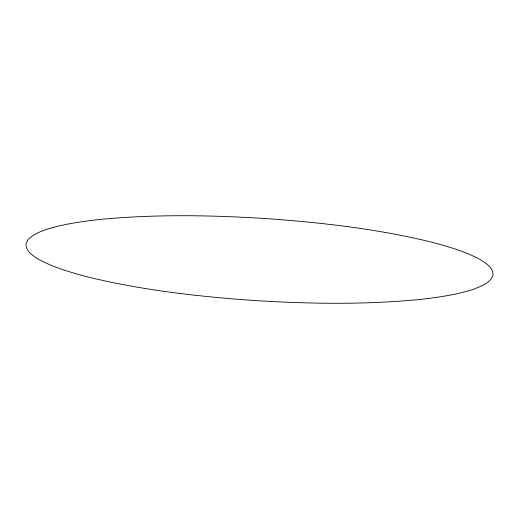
<?xml version="1.0" encoding="UTF-8"?>
<svg xmlns="http://www.w3.org/2000/svg" width="519" height="519" viewBox="0 0 519 519"><rect width="100%" height="100%" fill="white"/><g stroke="black" fill="none" stroke-linecap="round" stroke-linejoin="round"><path stroke-width="0.78" d="M27.52 240.297L25.95 244.034C25.794 251.858 33.735 256.178 39.476 259.837C54.703 267.882 71.375 272.585 87.938 276.99C142.187 290.205 197.862 296.511 253.473 300.462C308.26 303.881 363.371 304.835 418.087 299.638C436.758 297.556 455.533 295.071 473.484 289.291C480.795 286.235 490.461 283.426 493.05 274.966C493.206 267.142 485.265 262.822 479.524 259.163C464.297 251.118 447.625 246.415 431.062 242.01C376.813 228.795 321.138 222.489 265.527 218.538C210.74 215.119 155.629 214.165 100.913 219.362C82.242 221.444 63.467 223.929 45.516 229.709C39.016 232.22 32.1 234.763 27.52 240.297"/></g></svg>
